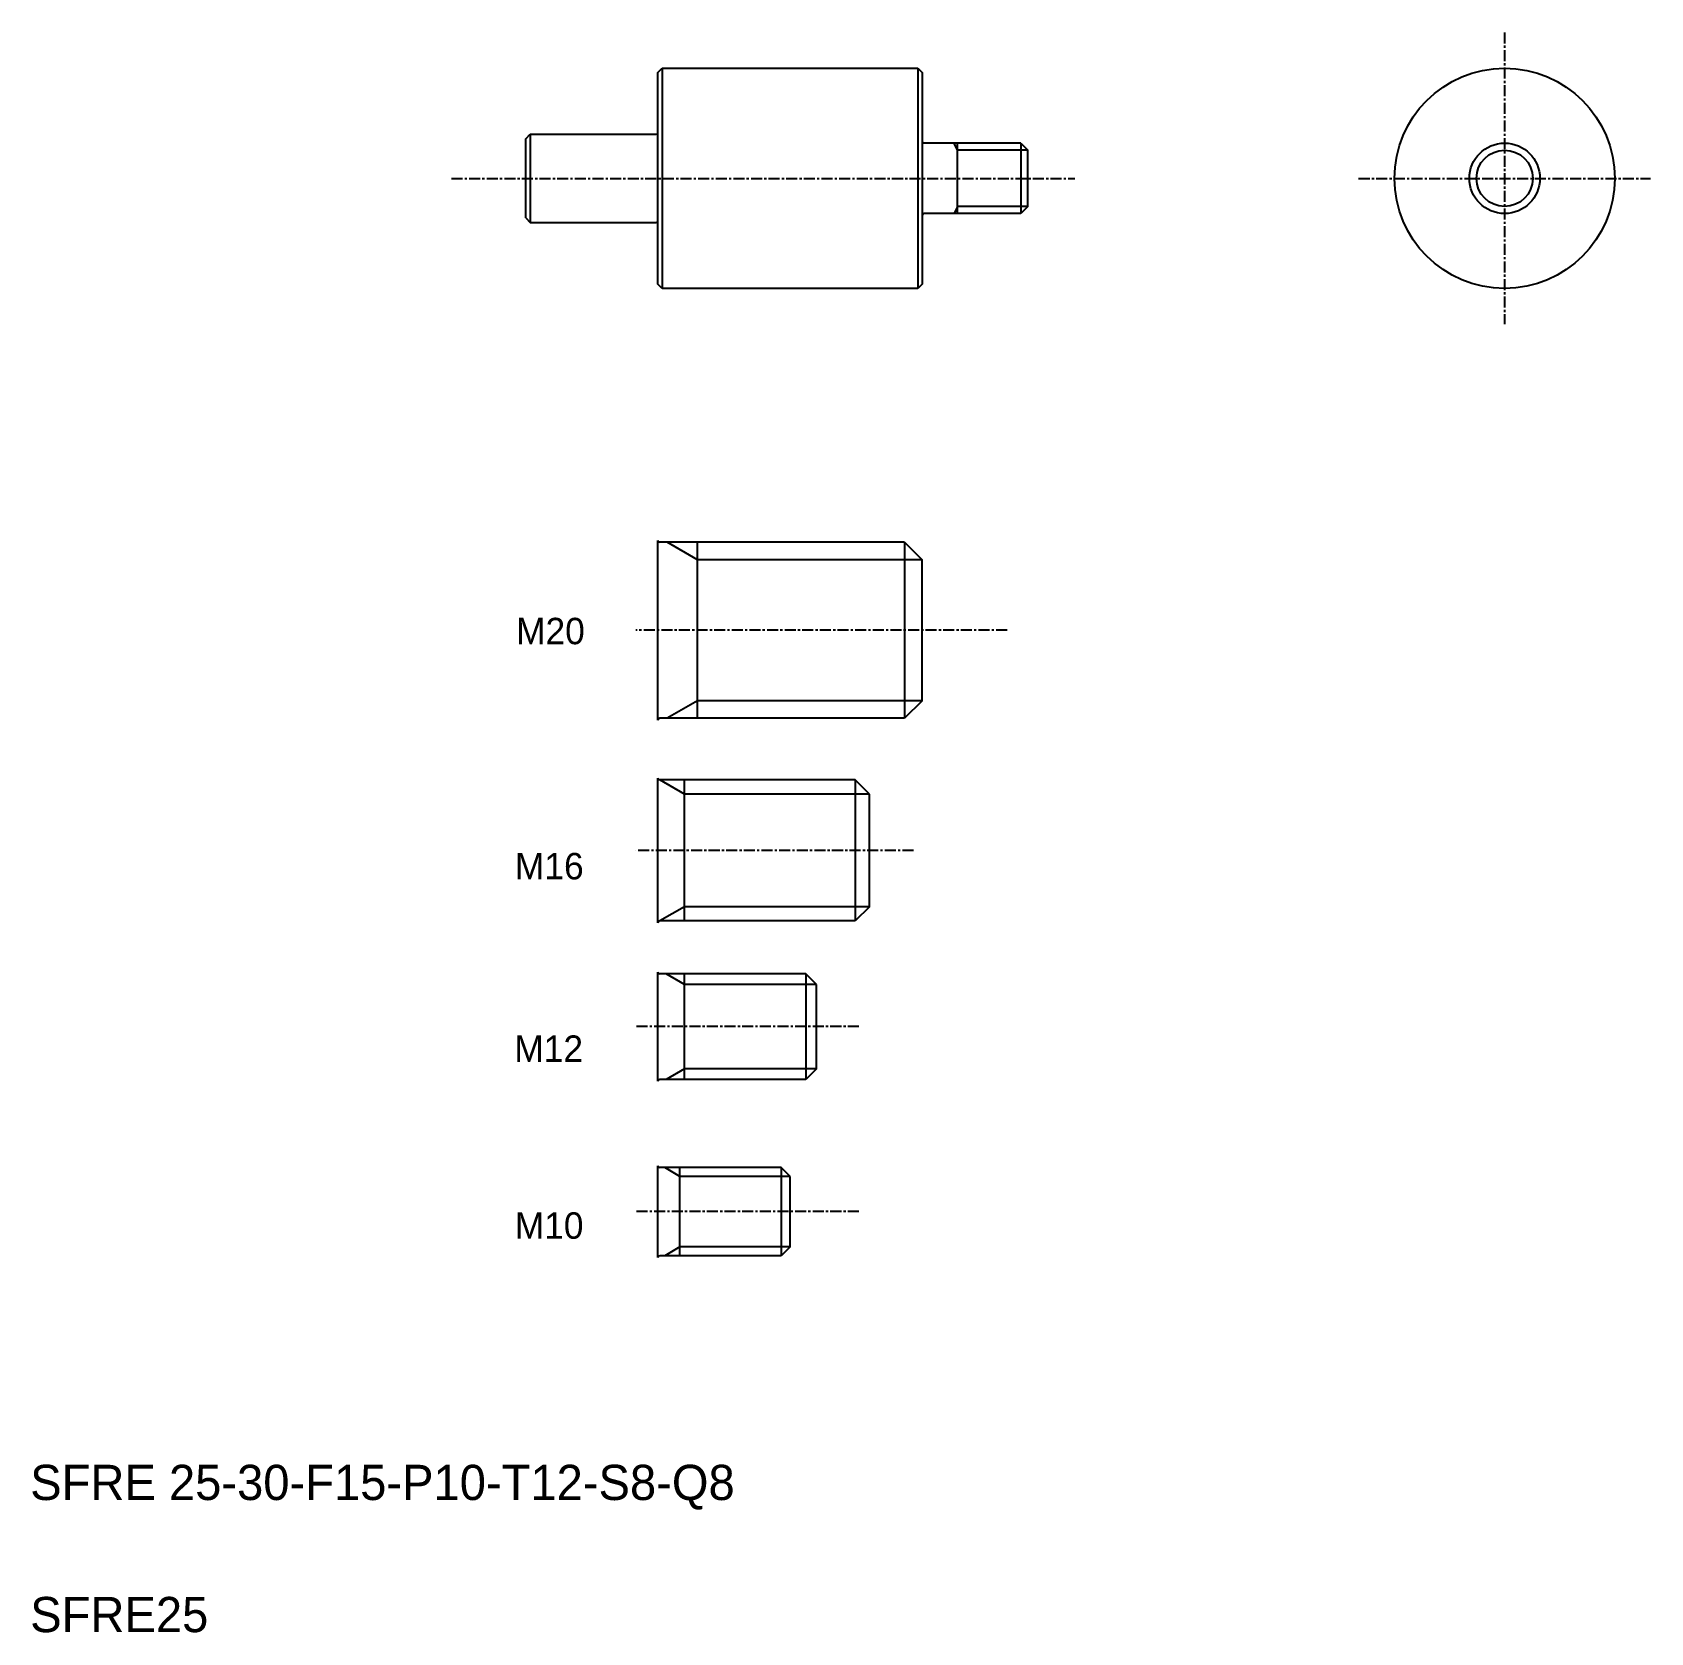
# Model space of a CAD drawing. Extents: x 76 to 259, y 70 to 251.
import ezdxf

# ---------------------------------------------------------------- set-up
doc = ezdxf.new("R2010")
doc.units = 0
doc.linetypes.add('CENTER', pattern=[2, 1.25, -0.25, 0.25, -0.25])
doc.layers.get('0').update_dxf_attribs({"linetype": 'CONTINUOUS'})
doc.layers.add('CENTER', color=1, linetype='CENTER')

msp = doc.modelspace()

# ---------------------------------------------------------------- linework, layer by layer
for p, q in [((146.65, 246.69), (147.15, 247.19)), ((146.65, 222.69), (146.65, 246.69)), ((147.15, 247.19), (176.15, 247.19)), ((147.15, 247.19), (147.15, 222.19)), ((176.15, 247.19), (176.15, 222.19)), ((176.15, 247.19), (176.65, 246.69)), ((176.65, 246.69), (176.65, 222.69)), ((147.15, 240.94), (147.15, 240.94)), ((131.65, 239.19), (132.15, 239.69)), ((131.65, 230.19), (131.65, 239.19)), ((180.65, 230.69), (180.65, 238.69)), ((187.85, 238.69), (188.65, 237.89)), ((188.65, 231.49), (188.65, 237.89)), ((147.15, 234.69), (147.15, 234.69)), ((188.65, 231.49), (187.85, 230.69)), ((131.65, 230.19), (132.15, 229.69)), ((147.15, 222.19), (146.65, 222.69)), ((176.65, 222.69), (176.15, 222.19)), ((176.15, 222.19), (147.15, 222.19)), ((151.15, 173.39), (151.15, 193.39)), ((174.65, 193.39), (176.65, 191.39)), ((176.65, 175.39), (176.65, 191.39)), ((176.65, 175.39), (174.65, 173.39)), ((149.65, 150.39), (149.65, 166.39)), ((170.65, 164.79), (169.05, 166.39)), ((170.65, 151.99), (170.65, 164.79)), ((170.65, 151.99), (169.05, 150.39)), ((149.65, 132.39), (149.65, 144.39)), ((164.65, 143.19), (163.45, 144.39)), ((164.65, 133.59), (164.65, 143.19)), ((164.65, 133.59), (163.45, 132.39)), ((149.15, 112.39), (149.15, 122.39)), ((161.65, 121.39), (160.65, 122.39)), ((161.65, 113.39), (161.65, 121.39)), ((161.65, 113.39), (160.65, 112.39))]:
    msp.add_line(p, q)
at = {"color": 7, "linetype": 'CONTINUOUS'}
for p, q in [((132.15, 239.69), (146.45, 239.69)), ((187.85, 238.69), (176.85, 238.69)), ((132.15, 229.69), (146.45, 229.69)), ((187.85, 230.69), (176.85, 230.69)), ((174.65, 193.39), (146.85, 193.39)), ((174.65, 193.39), (174.65, 173.39)), ((174.65, 173.39), (146.85, 173.39)), ((169.05, 166.39), (146.85, 166.39)), ((169.05, 166.39), (169.05, 150.39)), ((169.05, 150.39), (146.85, 150.39)), ((163.45, 144.39), (146.85, 144.39)), ((163.45, 144.39), (163.45, 132.39)), ((163.45, 132.39), (146.85, 132.39)), ((160.65, 122.39), (146.85, 122.39)), ((160.65, 122.39), (160.65, 112.39)), ((160.65, 112.39), (146.85, 112.39))]:
    msp.add_line(p, q, dxfattribs=at)
at = {"color": 7}
for p, q in [((132.15, 239.69), (132.15, 229.69)), ((187.85, 238.69), (187.85, 230.69))]:
    msp.add_line(p, q, dxfattribs=at)
at = {"color": 3}
for p, q in [((180.65, 237.89), (180.29, 238.69)), ((180.65, 231.49), (180.29, 230.69))]:
    msp.add_line(p, q, dxfattribs=at)
at = {"color": 3, "linetype": 'CONTINUOUS'}
for p, q in [((188.65, 237.89), (180.65, 237.89)), ((188.65, 231.49), (180.65, 231.49)), ((151.15, 191.39), (147.69, 193.39)), ((176.65, 191.39), (151.15, 191.39)), ((151.15, 175.39), (147.69, 173.39)), ((176.65, 175.39), (151.15, 175.39)), ((149.65, 164.79), (146.88, 166.39)), ((170.65, 164.79), (149.65, 164.79)), ((149.65, 151.99), (146.88, 150.39)), ((170.65, 151.99), (149.65, 151.99)), ((149.65, 143.19), (147.57, 144.39)), ((164.65, 143.19), (149.65, 143.19)), ((149.65, 133.59), (147.57, 132.39)), ((164.65, 133.59), (149.65, 133.59)), ((149.15, 121.39), (147.42, 122.39)), ((161.65, 121.39), (149.15, 121.39)), ((149.15, 113.39), (147.42, 112.39)), ((161.65, 113.39), (149.15, 113.39))]:
    msp.add_line(p, q, dxfattribs=at)
at = {"linetype": 'CONTINUOUS'}
for p, q in [((146.65, 173.19), (146.65, 193.59)), ((146.65, 150.19), (146.65, 166.59)), ((146.65, 132.19), (146.65, 144.59)), ((146.65, 112.19), (146.65, 122.59))]:
    msp.add_line(p, q, dxfattribs=at)
msp.add_circle((242.76, 234.69), 12.5)
at = {"color": 7, "linetype": 'CONTINUOUS'}
msp.add_circle((242.76, 234.69), 4, dxfattribs=at)
at = {"color": 3, "linetype": 'CONTINUOUS'}
msp.add_circle((242.76, 234.69), 3.2, dxfattribs=at)
for centre, start, end in [((146.45, 239.89), 270, 0), ((176.85, 238.89), 180, 270), ((146.45, 229.49), 0, 90), ((176.85, 230.49), 90, 180)]:
    msp.add_arc(centre, 0.2, start, end)
at = {"linetype": 'CONTINUOUS'}
for centre, start, end in [((146.85, 193.59), 180, 270), ((146.85, 173.19), 90, 180), ((146.85, 166.59), 180, 270), ((146.85, 150.19), 90, 180), ((146.85, 144.59), 180, 270), ((146.85, 132.19), 90, 180), ((146.85, 122.59), 180, 270), ((146.85, 112.19), 90, 180)]:
    msp.add_arc(centre, 0.2, start, end, dxfattribs=at)
at = {"layer": 'CENTER', "color": 1, "linetype": 'CENTER'}
for p, q in [((242.76, 251.26), (242.76, 218.12)), ((123.22, 234.69), (193.97, 234.69)), ((226.19, 234.69), (259.33, 234.69)), ((186.29, 183.39), (144.13, 183.39)), ((175.66, 158.39), (144.13, 158.39)), ((169.47, 138.39), (144.13, 138.39)), ((169.47, 117.39), (144.13, 117.39))]:
    msp.add_line(p, q, dxfattribs=at)

# ---------------------------------------------------------------- texts
at = {"color": 7}
for s, p in [('M20', (130.55, 181.8)), ('M16', (130.42, 155.11)), ('M12', (130.35, 134.39)), ('M10', (130.4, 114.31))]:
    msp.add_text(s, height=3, dxfattribs=at).set_placement(p)
for s, p in [('SFRE 25-30-F15-P10-T12-S8-Q8', (75.4, 84.65)), ('SFRE25', (75.4, 69.65))]:
    msp.add_text(s, height=4).set_placement(p)

doc.saveas('drawing.dxf')
